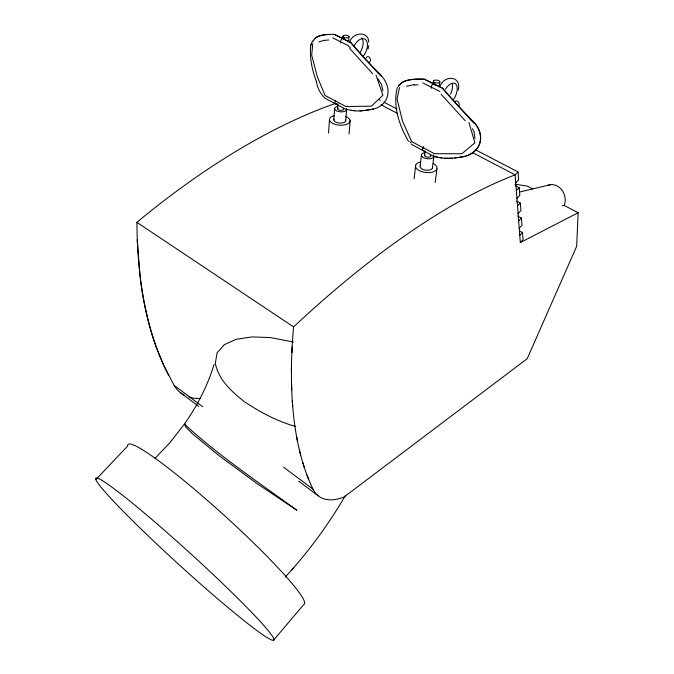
<?xml version="1.0" encoding="UTF-8"?>
<svg xmlns="http://www.w3.org/2000/svg" width="674" height="674" viewBox="0 0 674 674"><rect width="100%" height="100%" fill="white"/><g stroke="black" fill="none" stroke-linecap="round" stroke-linejoin="round"><path stroke-width="1.01" d="M291.505 365.266L291.446 372.275M291.909 352.831L292.179 346.495M564.593 205.646L578.132 212.748L576.649 246.389L527.186 358.72L343.976 497.075A86.735 38.452 -55.6 0 1 313.014 489.181L283.552 467.166M310.63 46.7C309.61 58.621 312.289 70.694 316.494 81.815L316.409 81.385C317.269 87.847 320.42 94.006 325.272 98.362L346.276 109.576M328.541 133.039L329.451 119.728M458.286 90.03C461.766 75.951 444.882 74.595 440.097 85.893M333.824 119.93L334.607 108.708M337.64 108.859L338.019 103.611M342.704 38.494L342.855 36.388M475.229 149.67L518.062 171.946L515.13 174.852A586.978 213.026 -52.9 0 0 293.578 326.907C290.873 358.13 290.317 389.665 294.167 420.82C297.158 444.326 302.685 467.748 313.014 489.181M348.618 41.94L349.006 36.691M345.745 120.469L346.604 109.264M349.065 133.958L350.109 120.671M312.778 43.608L311.708 55.066L317.201 76.457L325.037 95.413L345.846 106.5L371.382 106.18L382.916 95.245L376.075 75.21M382.916 90.763L381.585 84.595L377.735 78.656M414.114 178.753L415.681 165.189M420.155 165.981L421.503 154.54M424.612 155.096L425.117 150.917M433.222 83.096L433.466 81.006M439.313 86.221L439.827 82.051A3.235 1.441 6.6 0 0 435.488 80.071A3.235 1.441 6.6 0 0 434.629 82.472A3.235 1.441 6.6 0 0 439.827 82.051M432.413 168.138L433.837 156.697M435.185 182.494L436.912 168.93M310.975 44.838L312.087 41.872M310.537 47.247L311.093 44.214M368.038 49.017L368.686 45.689M399.446 87.679L397.079 99.027L402.53 121.244L411.688 141.582L434.469 153.723L461.875 153.739L474.9 142.778L468.885 122.382M214.105 364.305C207.676 385.705 197.246 405.748 184.474 424.03C218.384 455.599 257.476 481.413 294.808 508.819L296.855 510.218L257.173 483.679L219.269 455.826L192.705 434.014L186.091 427.383L184.39 424.14L169.882 442.683L154.995 458.354M397.348 87.418C392.521 105.515 399.244 125.625 408.461 141.211M345.509 495.365C330.058 521.828 312.138 546.875 291.817 569.816M350.042 41.114C353.454 32.293 368.467 30.76 368.788 42.117M273.467 640.3A120.309 7.97 42.3 0 0 149.662 517.531A120.309 7.97 42.3 0 0 131.548 519.696A120.309 7.97 42.3 0 0 273.467 640.3L303.688 604.612A118.978 12.022 42.2 0 0 221.409 512.83A118.978 12.022 42.2 0 0 127.715 446.003L95.868 479.568M285.228 577.045L293.637 567.803M472.297 152.484L515.13 174.852L520.311 242.547L523.058 239.733L522.535 232.606L519.772 231.098M519.764 235.437L522.535 232.606M519.216 228.225L522.005 225.386L521.465 218.073L517.758 216.068M518.651 220.912L521.465 218.073M518.087 213.506L520.918 210.65L520.362 203.127L516.663 201.147M517.506 205.991L520.362 203.127M516.924 198.367L519.797 195.494L519.224 187.76L515.5 185.797M516.335 190.641L519.224 187.76M515.736 182.797L518.651 179.907L518.062 171.946M400.112 84.368L402.184 82.506A48.848 14.044 13.3 0 1 418.141 79.161L424.317 79.262L442.397 88.26L447.056 93.602A49.261 2.654 47.6 0 0 466.576 115.035L470.958 120.267L474.26 123.435L474.496 123.064A27.263 21.88 19.4 0 1 463.897 156.629L459.264 157.404M312.947 41.139L312.542 41.384L315.162 38.359A46.632 14.171 14.7 0 1 328.794 34.391M520.311 242.547L578.132 212.748M423.356 146.957A2.839 1.441 -62.2 0 0 422.522 149.552A2.839 1.441 -62.2 0 0 423.533 150.681L423.904 150.614M318.777 41.889L324.767 40.17M562.284 205.823L564.307 205.284A14.558 12.511 77 0 0 561.324 189.318A14.558 12.511 77 0 0 547.448 185.485M336.115 103.981L336.621 103.889M519.359 192.082L550.607 184.659M406.548 86.221L414.662 84.553M373.623 109.003L369.403 109.677A45.916 34.551 -24.4 0 1 360.202 110.797M459.415 157.194L463.965 156.562A27.331 21.939 19.4 0 0 467.503 155.5M325.272 40.297L328.752 39.977M414.131 85.025L418.04 84.823M355.442 110.924L359.992 110.966M184.39 424.14L184.887 424.173L184.474 424.03M514.953 184.204L527.405 186.142L532.755 188.947M346.933 109.508L351.348 110.317A45.916 34.551 -24.4 0 0 354.819 110.696M435.455 156.671L437.308 157.059M435.345 156.722L440.004 157.699A48.317 37.761 -20.9 0 0 453.476 158.104M293.333 342.021L270.291 337.564L251.823 336.924L236.127 339.325L224.24 344.7L217.079 352.839L215.335 363.303C218.528 379.883 231.629 391.535 244.207 401.586C260.113 412.134 277.149 421.385 295.633 426.457M334.253 34.416L350.716 42.614L354.996 47.627A47.416 3.808 47.1 0 0 373.682 68.108L378.03 73.18L381.29 76.263L381.535 75.918A26.109 21.004 26.8 0 1 373.548 109.062L369.352 109.727A46.034 34.644 -24.4 0 1 360.143 110.848M332.762 37.87L348.289 45.638L350.421 47.913M422.775 82.885L439.827 91.411M378.384 99.305L380.246 100.274M383.969 102.212L397.011 108.986M381.046 104.824L397.803 113.577M434.722 156.831L411.393 144.329M335.408 103.442A547.01 252.32 -51.3 0 0 136.864 222.336L293.578 326.907M138.195 256.516L140.672 281.538A485.954 247.063 -65.4 0 0 156.107 346.908L163.58 365.064L174.111 385.385L202.731 406.767M180.278 392.554L198.763 406.388M298.742 481.253L318.069 495.719M381.636 75.774L373.792 67.973A47.273 3.791 47.1 0 1 355.156 47.551L350.876 42.538L334.388 34.323L328.668 34.475A46.776 14.205 14.7 0 0 314.994 38.46M372.73 73.769L349.688 48.511M465.279 120.815L441.2 94.377M409.733 141.548L411.14 143.048M168.567 375.351L163.892 365.712M472.449 128.633L474.024 131.885L474.993 138.591M163.487 364.853L158.862 353.867A492.745 249.742 -65.5 0 1 139.653 272.186L137.235 239.582L136.864 222.336M308.439 478.843L307.049 475.145M304.328 467.52L302.879 462.878M300.697 455.11L299.416 450.055M297.52 441.293L296.543 436.423M292.701 406.599L292.322 400.87M138.111 255.202L137.252 239.936M291.732 390.027L291.547 383.295M200.616 398.376A80.4 44.931 -54.7 0 1 189.133 397.171M184.566 395.343A80.4 44.931 -54.7 0 1 174.111 385.385M433.155 163.496A10.835 5.426 6.7 0 1 433.93 171.609A10.835 5.426 6.7 0 1 418.032 169.882A10.835 5.426 6.7 0 1 420.121 162.08M432.481 167.321A6.251 3.134 6.7 0 1 425.218 170.084A6.251 3.134 6.7 0 1 420.652 165.24M433.534 155.062A6.293 3.109 6.7 0 1 429.835 158.752A6.293 3.109 6.7 0 1 421.798 156.191A6.293 3.109 6.7 0 1 425.521 152.509M430.181 154.936A3.117 1.533 6.7 0 1 429.886 156.899A3.117 1.533 6.7 0 1 425.917 156.739A3.117 1.533 6.7 0 1 424.847 154.734M455.017 101.538A3.041 2.233 67.3 0 1 458.362 102.069A3.041 2.233 67.3 0 1 458.657 106.18M434.991 85.345A2.957 1.533 -63.9 0 0 433.458 83.643L432.969 83.964A2.957 1.533 -63.9 0 0 431.343 88.311M398.368 86.575A26.935 8.021 78.4 0 1 399.463 84.814M398.208 86.676A26.867 7.995 78.4 0 1 399.286 84.924L398.873 85.185L402.361 82.397A48.705 14.011 13.3 0 1 418.268 79.06L424.452 79.161L442.557 88.176L447.216 93.517A49.118 2.645 47.6 0 0 466.678 114.892L474.589 122.912A27.331 21.939 19.4 0 1 468.346 155.163M458.43 157.379A48.191 37.668 -20.9 0 1 454.495 157.943M452.532 158.129A48.191 37.668 -20.9 0 1 444.781 158.171M441.95 157.901A48.191 37.668 -20.9 0 1 440.088 157.64M458.387 157.438A48.317 37.761 -20.9 0 1 454.461 158.002M423.584 150.706A2.839 1.441 -62.2 0 1 422.573 149.577A2.839 1.441 -62.2 0 1 423.407 146.983M452.161 83.677A12.031 6.125 -63.8 0 1 450.544 94.225M445.447 89.17A12.056 6.1 -63.7 0 1 456.012 84.292A12.056 6.1 -63.7 0 1 453.72 99.28M345.391 116.417A10.363 4.937 4.6 0 1 347.548 123.982A10.363 4.937 4.6 0 1 331.886 122.938A10.363 4.937 4.6 0 1 334.346 115.684M345.484 119.719A5.982 2.848 4.6 0 1 339.991 123.081A5.982 2.848 4.6 0 1 333.975 119.197M346.343 108.522A6.015 2.822 4.6 0 1 342.864 111.766A6.015 2.822 4.6 0 1 335.256 109.946A6.015 2.822 4.6 0 1 337.438 106.391M343.445 108.75A2.974 1.399 4.6 0 1 340.353 110.368A2.974 1.399 4.6 0 1 337.977 108.177M366.361 57.762A2.932 2.022 69.9 0 1 369.866 57.947A2.932 2.022 69.9 0 1 369.183 62.235M344.136 38.999A2.822 1.651 -65.1 0 1 344.279 39.53M340.648 42.9A2.822 1.651 -65.1 0 1 342.097 38.704L342.594 38.41A2.822 1.651 -65.1 0 1 343.883 38.603M336.158 104.007A2.713 1.559 -62.9 0 1 335.029 102.844A2.713 1.559 -62.9 0 1 335.753 100.316M354.743 110.747A46.034 34.644 -24.4 0 1 351.255 110.359M361.635 37.837A11.492 6.614 -64.9 0 1 360.118 52.429M354.094 45.958A11.517 6.588 -64.8 0 1 365.906 39.918A11.517 6.588 -64.8 0 1 363.261 56.127M343.858 37.373A3.092 1.306 4.8 0 0 348.938 37.028A3.092 1.306 4.8 0 0 344.995 35.233A3.092 1.306 4.8 0 0 343.858 37.373"/></g></svg>
